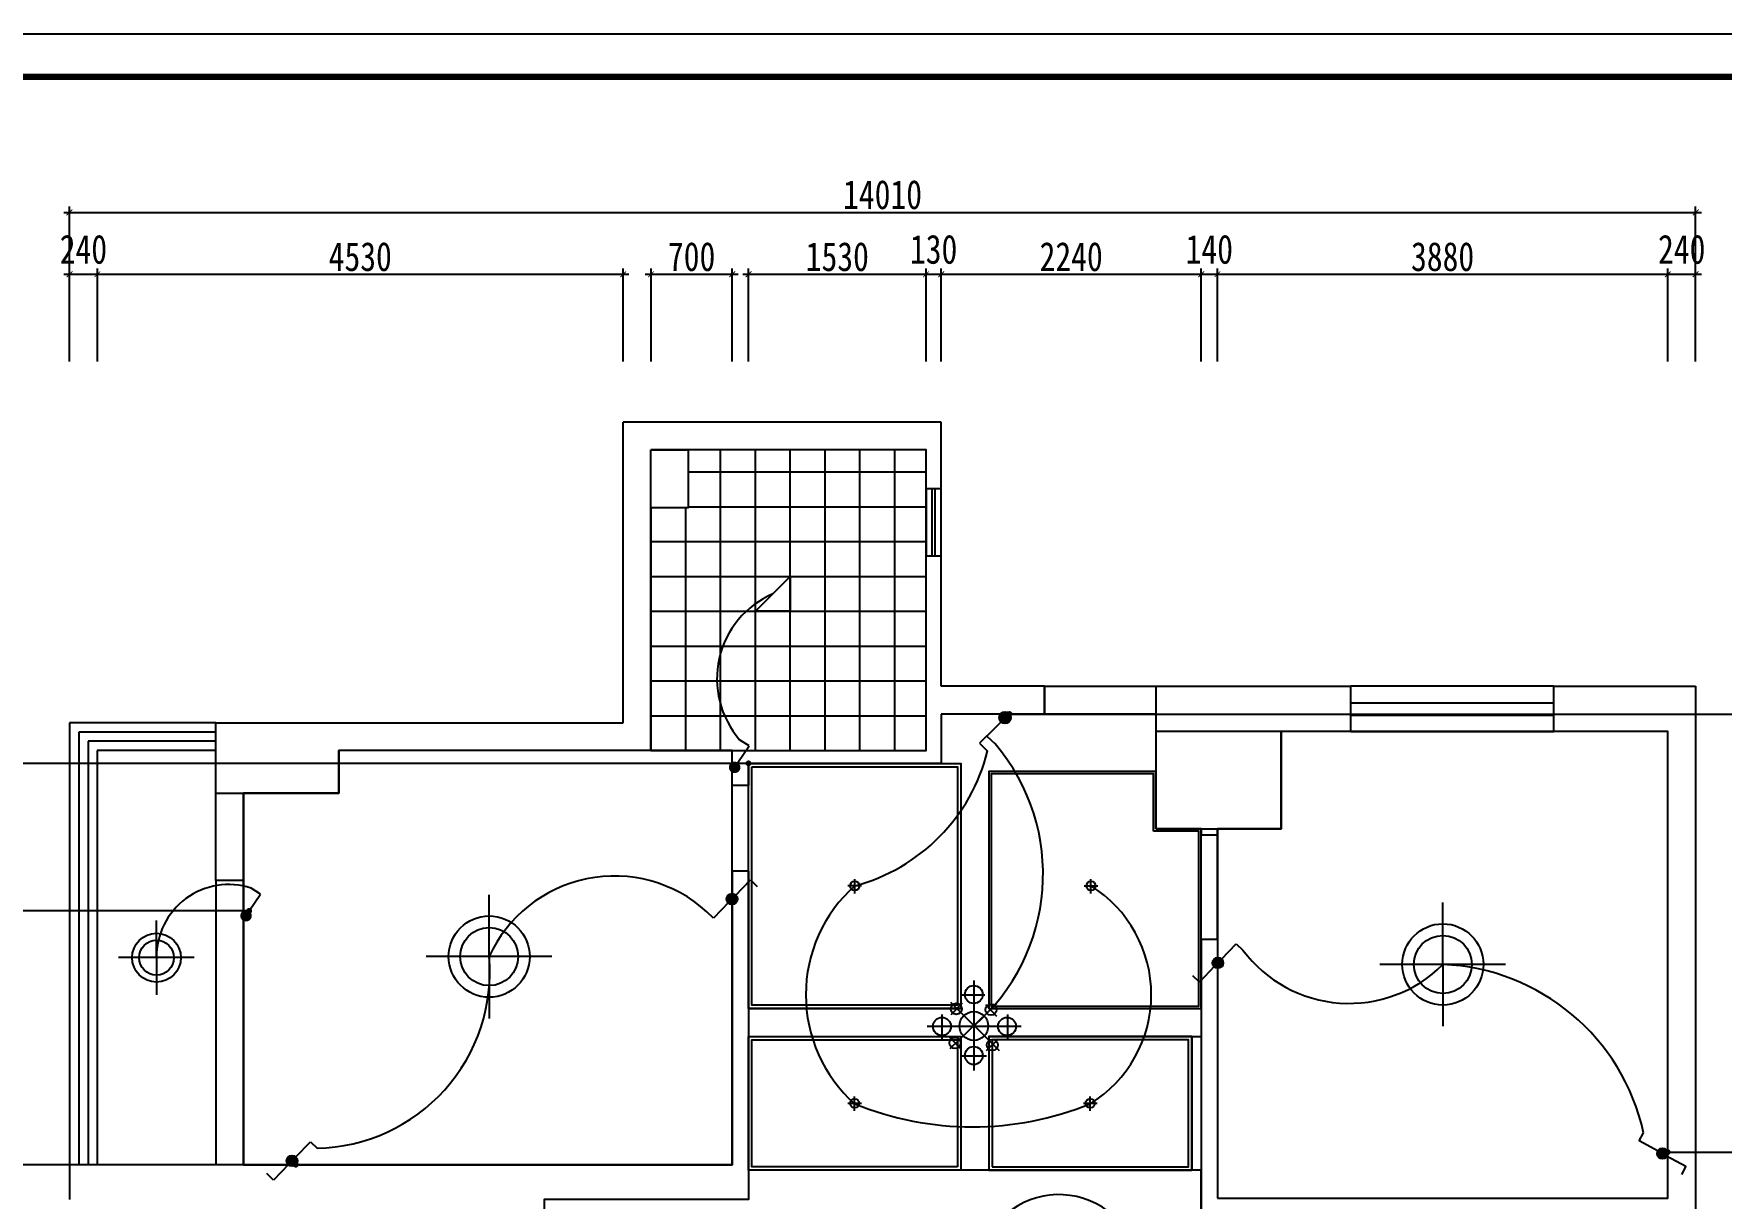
# Model space of a CAD drawing. Header units: millimetres. Extents: x 195858 to 476087, y -765534 to -702383.
# Drawn here: x 387032 to 401571, y -712415 to -702383 of the extents above; entities that cross this region are included whole.
import ezdxf

# ---------------------------------------------------------------- set-up
doc = ezdxf.new("R2010")
doc.units = ezdxf.units.MM
doc.header["$PDMODE"] = 3
for name, color, linetype in [('0-01图框模板说明', 2, 'Continuous'), ('0-02图框细线', 136, 'Continuous'), ('250', 250, 'Continuous'), ('中', 33, 'Continuous'), ('家具内线', 8, 'Continuous'), ('家具外线', 4, 'Continuous')]:
    doc.layers.add(name, color=color, linetype=linetype)
doc.styles.add('DIM', font='simhei.ttf', dxfattribs={"width": 0.8})
doc.dimstyles.new('1-50', dxfattribs={"dimscale": 50, "dimtxt": 5, "dimasz": 1, "dimexe": 1, "dimexo": 0.1, "dimgap": 0.5, "dimtad": 1, "dimdec": 0, "dimdsep": 46, "dimtxsty": 'DIM', "dimblk": 'ARCHTICK', "dimcen": 4, "dimdle": 1, "dimclrd": 3, "dimclre": 3, "dimclrt": 7, "dimadec": 0, "dimazin": 0, "dimtfac": 1, "dimtdec": 0, "dimtmove": 2, "dimatfit": 3, "dimldrblk": 'DOT', "dimfxl": 15, "dimfxlon": 1, "dimarcsym": 0})

# ---------------------------------------------------------------- blocks, each defined once
blk = doc.blocks.new('_ArchTick')
at = {"color": 0, "linetype": 'ByBlock', "const_width": 0.15}
blk.add_lwpolyline([(-0.5, -0.5), (0.5, 0.5)], dxfattribs=at)
blk = doc.blocks.new('*D350')
at = {"layer": '250', "color": 3, "lineweight": -2}
for p, q in [((387290, -704455), (387630, -704455)), ((387340, -705205), (387340, -704405)), ((387580, -705205), (387580, -704405))]:
    blk.add_line(p, q, dxfattribs=at)
at = {"layer": 'Defpoints', "color": 0}
for p in [(387580, -704455), (387340, -708715), (387580, -708955)]:
    blk.add_point(p, dxfattribs=at)
at = {"layer": '250', "color": 3, "lineweight": -2, "xscale": 50, "yscale": 50, "zscale": 50, "rotation": 180}
blk.add_blockref('_ArchTick', (387340, -704455), dxfattribs=at)
at = {"layer": '250', "color": 3, "lineweight": -2, "xscale": 50, "yscale": 50, "zscale": 50}
blk.add_blockref('_ArchTick', (387580, -704455), dxfattribs=at)
at = {"layer": '250', "color": 7, "insert": (387460, -704241), "char_height": 250, "attachment_point": 5, "style": 'DIM'}
blk.add_mtext('240', dxfattribs=at)
blk = doc.blocks.new('_Dot')
at = {"color": 0, "linetype": 'ByBlock', "lineweight": -2}
blk.add_line((-0.5, 0), (-1, 0), dxfattribs=at)
at = {"color": 0, "linetype": 'ByBlock', "const_width": 0.5}
blk.add_lwpolyline([(-0.25, 0, 1), (0.25, 0, 1)], format="xyb", close=True, dxfattribs=at)
blk = doc.blocks.new('*D351')
at = {"layer": '250', "color": 3, "lineweight": -2}
for p, q in [((387530, -704455), (392160, -704455)), ((387580, -705205), (387580, -704405)), ((392110, -705205), (392110, -704405))]:
    blk.add_line(p, q, dxfattribs=at)
at = {"layer": 'Defpoints', "color": 0}
for p in [(392110, -704455), (392110, -706125), (387580, -708955)]:
    blk.add_point(p, dxfattribs=at)
at = {"layer": '250', "color": 3, "lineweight": -2, "xscale": 50, "yscale": 50, "zscale": 50, "rotation": 180}
blk.add_blockref('_ArchTick', (387580, -704455), dxfattribs=at)
at = {"layer": '250', "color": 3, "lineweight": -2, "xscale": 50, "yscale": 50, "zscale": 50}
blk.add_blockref('_ArchTick', (392110, -704455), dxfattribs=at)
at = {"layer": '250', "color": 7, "insert": (389845, -704304), "char_height": 250, "attachment_point": 5, "style": 'DIM'}
blk.add_mtext('4530', dxfattribs=at)
blk = doc.blocks.new('*D352')
at = {"layer": '250', "color": 3, "lineweight": -2}
for p, q in [((392300, -704455), (393100, -704455)), ((392350, -705205), (392350, -704405)), ((393050, -705205), (393050, -704405))]:
    blk.add_line(p, q, dxfattribs=at)
at = {"layer": 'Defpoints', "color": 0}
for p in [(393050, -704455), (392350, -706365), (393050, -709993)]:
    blk.add_point(p, dxfattribs=at)
at = {"layer": '250', "color": 3, "lineweight": -2, "xscale": 50, "yscale": 50, "zscale": 50, "rotation": 180}
blk.add_blockref('_ArchTick', (392350, -704455), dxfattribs=at)
at = {"layer": '250', "color": 3, "lineweight": -2, "xscale": 50, "yscale": 50, "zscale": 50}
blk.add_blockref('_ArchTick', (393050, -704455), dxfattribs=at)
at = {"layer": '250', "color": 7, "insert": (392700, -704304), "char_height": 250, "attachment_point": 5, "style": 'DIM'}
blk.add_mtext('700', dxfattribs=at)
blk = doc.blocks.new('*D353')
at = {"layer": '250', "color": 3, "lineweight": -2}
for p, q in [((393140, -704455), (394770, -704455)), ((393190, -705205), (393190, -704405)), ((394720, -705205), (394720, -704405))]:
    blk.add_line(p, q, dxfattribs=at)
at = {"layer": 'Defpoints', "color": 0}
for p in [(394720, -704455), (394720, -707278), (393190, -709993)]:
    blk.add_point(p, dxfattribs=at)
at = {"layer": '250', "color": 3, "lineweight": -2, "xscale": 50, "yscale": 50, "zscale": 50, "rotation": 180}
blk.add_blockref('_ArchTick', (393190, -704455), dxfattribs=at)
at = {"layer": '250', "color": 3, "lineweight": -2, "xscale": 50, "yscale": 50, "zscale": 50}
blk.add_blockref('_ArchTick', (394720, -704455), dxfattribs=at)
at = {"layer": '250', "color": 7, "insert": (393955, -704304), "char_height": 250, "attachment_point": 5, "style": 'DIM'}
blk.add_mtext('1530', dxfattribs=at)
blk = doc.blocks.new('*D354')
at = {"layer": '250', "color": 3, "lineweight": -2}
for p, q in [((394670, -704455), (394900, -704455)), ((394720, -705205), (394720, -704405)), ((394850, -705205), (394850, -704405))]:
    blk.add_line(p, q, dxfattribs=at)
at = {"layer": 'Defpoints', "color": 0}
for p in [(394850, -704455), (394720, -707278), (394850, -707278)]:
    blk.add_point(p, dxfattribs=at)
at = {"layer": '250', "color": 3, "lineweight": -2, "xscale": 50, "yscale": 50, "zscale": 50, "rotation": 180}
blk.add_blockref('_ArchTick', (394720, -704455), dxfattribs=at)
at = {"layer": '250', "color": 3, "lineweight": -2, "xscale": 50, "yscale": 50, "zscale": 50}
blk.add_blockref('_ArchTick', (394850, -704455), dxfattribs=at)
at = {"layer": '250', "color": 7, "insert": (394785, -704241), "char_height": 250, "attachment_point": 5, "style": 'DIM'}
blk.add_mtext('130', dxfattribs=at)
blk = doc.blocks.new('*D355')
at = {"layer": '250', "color": 3, "lineweight": -2}
for p, q in [((394800, -704455), (397140, -704455)), ((394850, -705205), (394850, -704405)), ((397090, -705205), (397090, -704405))]:
    blk.add_line(p, q, dxfattribs=at)
at = {"layer": 'Defpoints', "color": 0}
for p in [(397090, -704455), (394850, -707278), (397090, -710580)]:
    blk.add_point(p, dxfattribs=at)
at = {"layer": '250', "color": 3, "lineweight": -2, "xscale": 50, "yscale": 50, "zscale": 50, "rotation": 180}
blk.add_blockref('_ArchTick', (394850, -704455), dxfattribs=at)
at = {"layer": '250', "color": 3, "lineweight": -2, "xscale": 50, "yscale": 50, "zscale": 50}
blk.add_blockref('_ArchTick', (397090, -704455), dxfattribs=at)
at = {"layer": '250', "color": 7, "insert": (395970, -704304), "char_height": 250, "attachment_point": 5, "style": 'DIM'}
blk.add_mtext('2240', dxfattribs=at)
blk = doc.blocks.new('*D356')
at = {"layer": '250', "color": 3, "lineweight": -2}
for p, q in [((397040, -704455), (397280, -704455)), ((397090, -705205), (397090, -704405)), ((397230, -705205), (397230, -704405))]:
    blk.add_line(p, q, dxfattribs=at)
at = {"layer": 'Defpoints', "color": 0}
for p in [(397230, -704455), (397090, -710580), (397230, -710580)]:
    blk.add_point(p, dxfattribs=at)
at = {"layer": '250', "color": 3, "lineweight": -2, "xscale": 50, "yscale": 50, "zscale": 50, "rotation": 180}
blk.add_blockref('_ArchTick', (397090, -704455), dxfattribs=at)
at = {"layer": '250', "color": 3, "lineweight": -2, "xscale": 50, "yscale": 50, "zscale": 50}
blk.add_blockref('_ArchTick', (397230, -704455), dxfattribs=at)
at = {"layer": '250', "color": 7, "insert": (397160, -704241), "char_height": 250, "attachment_point": 5, "style": 'DIM'}
blk.add_mtext('140', dxfattribs=at)
blk = doc.blocks.new('*D357')
at = {"layer": '250', "color": 3, "lineweight": -2}
for p, q in [((397180, -704455), (401160, -704455)), ((397230, -705205), (397230, -704405)), ((401110, -705205), (401110, -704405))]:
    blk.add_line(p, q, dxfattribs=at)
at = {"layer": 'Defpoints', "color": 0}
for p in [(401110, -704455), (401110, -708790), (397230, -710580)]:
    blk.add_point(p, dxfattribs=at)
at = {"layer": '250', "color": 3, "lineweight": -2, "xscale": 50, "yscale": 50, "zscale": 50, "rotation": 180}
blk.add_blockref('_ArchTick', (397230, -704455), dxfattribs=at)
at = {"layer": '250', "color": 3, "lineweight": -2, "xscale": 50, "yscale": 50, "zscale": 50}
blk.add_blockref('_ArchTick', (401110, -704455), dxfattribs=at)
at = {"layer": '250', "color": 7, "insert": (399170, -704304), "char_height": 250, "attachment_point": 5, "style": 'DIM'}
blk.add_mtext('3880', dxfattribs=at)
blk = doc.blocks.new('*D358')
at = {"layer": '250', "color": 3, "lineweight": -2}
for p, q in [((401060, -704455), (401400, -704455)), ((401110, -705205), (401110, -704405)), ((401350, -705205), (401350, -704405))]:
    blk.add_line(p, q, dxfattribs=at)
at = {"layer": 'Defpoints', "color": 0}
for p in [(401350, -704455), (401350, -708400), (401110, -708790)]:
    blk.add_point(p, dxfattribs=at)
at = {"layer": '250', "color": 3, "lineweight": -2, "xscale": 50, "yscale": 50, "zscale": 50, "rotation": 180}
blk.add_blockref('_ArchTick', (401110, -704455), dxfattribs=at)
at = {"layer": '250', "color": 3, "lineweight": -2, "xscale": 50, "yscale": 50, "zscale": 50}
blk.add_blockref('_ArchTick', (401350, -704455), dxfattribs=at)
at = {"layer": '250', "color": 7, "insert": (401230, -704241), "char_height": 250, "attachment_point": 5, "style": 'DIM'}
blk.add_mtext('240', dxfattribs=at)
blk = doc.blocks.new('*D359')
at = {"layer": '250', "color": 3, "lineweight": -2}
for p, q in [((387290, -703922), (401400, -703922)), ((387340, -704672), (387340, -703872)), ((401350, -704672), (401350, -703872))]:
    blk.add_line(p, q, dxfattribs=at)
at = {"layer": 'Defpoints', "color": 0}
for p in [(401350, -703922), (387340, -705205), (401350, -705205)]:
    blk.add_point(p, dxfattribs=at)
at = {"layer": '250', "color": 3, "lineweight": -2, "xscale": 50, "yscale": 50, "zscale": 50, "rotation": 180}
blk.add_blockref('_ArchTick', (387340, -703922), dxfattribs=at)
at = {"layer": '250', "color": 3, "lineweight": -2, "xscale": 50, "yscale": 50, "zscale": 50}
blk.add_blockref('_ArchTick', (401350, -703922), dxfattribs=at)
at = {"layer": '250', "color": 7, "insert": (394345, -703770), "char_height": 250, "attachment_point": 5, "style": 'DIM'}
blk.add_mtext('14010', dxfattribs=at)
blk = doc.blocks.new('*D364')
at = {"layer": '250', "color": 3, "lineweight": -2}
for p, q in [((402531, -712382), (403331, -712382)), ((403281, -712572), (403281, -712332)), ((402531, -712522), (403331, -712522))]:
    blk.add_line(p, q, dxfattribs=at)
at = {"layer": 'Defpoints', "color": 0}
for p in [(400842, -712382), (403281, -712382), (400842, -712522)]:
    blk.add_point(p, dxfattribs=at)
at = {"layer": '250', "color": 3, "lineweight": -2, "xscale": 50, "yscale": 50, "zscale": 50}
for p, rotation in [((403281, -712382), 90), ((403281, -712522), 270)]:
    blk.add_blockref('_ArchTick', p, dxfattribs=dict(at, rotation=rotation))
at = {"layer": '250', "color": 7, "insert": (403133, -712452), "char_height": 250, "attachment_point": 5, "rotation": 90, "style": 'DIM'}
blk.add_mtext('140', dxfattribs=at)
blk = doc.blocks.new('*D365')
at = {"layer": '250', "color": 3, "lineweight": -2}
for p, q in [((403281, -712432), (403281, -708312)), ((402531, -708362), (403331, -708362)), ((402531, -712382), (403331, -712382))]:
    blk.add_line(p, q, dxfattribs=at)
at = {"layer": 'Defpoints', "color": 0}
for p in [(400842, -708362), (403281, -708362), (400842, -712382)]:
    blk.add_point(p, dxfattribs=at)
at = {"layer": '250', "color": 3, "lineweight": -2, "xscale": 50, "yscale": 50, "zscale": 50}
for p, rotation in [((403281, -708362), 90), ((403281, -712382), 270)]:
    blk.add_blockref('_ArchTick', p, dxfattribs=dict(at, rotation=rotation))
at = {"layer": '250', "color": 7, "insert": (403129, -710372), "char_height": 250, "attachment_point": 5, "rotation": 90, "style": 'DIM'}
blk.add_mtext('4020', dxfattribs=at)
blk = doc.blocks.new('*D366')
at = {"layer": '250', "color": 3, "lineweight": -2}
for p, q in [((402531, -707972), (403331, -707972)), ((403281, -708412), (403281, -707922)), ((402531, -708362), (403331, -708362))]:
    blk.add_line(p, q, dxfattribs=at)
at = {"layer": 'Defpoints', "color": 0}
for p in [(401082, -707972), (403281, -707972), (400842, -708362)]:
    blk.add_point(p, dxfattribs=at)
at = {"layer": '250', "color": 3, "lineweight": -2, "xscale": 50, "yscale": 50, "zscale": 50}
for p, rotation in [((403281, -707972), 90), ((403281, -708362), 270)]:
    blk.add_blockref('_ArchTick', p, dxfattribs=dict(at, rotation=rotation))
at = {"layer": '250', "color": 7, "insert": (403133, -708167), "char_height": 250, "attachment_point": 5, "rotation": 90, "style": 'DIM'}
blk.add_mtext('390', dxfattribs=at)
blk = doc.blocks.new('*D367')
at = {"layer": '250', "color": 3, "lineweight": -2}
for p, q in [((402531, -705937), (403331, -705937)), ((403281, -708022), (403281, -705887)), ((402531, -707972), (403331, -707972))]:
    blk.add_line(p, q, dxfattribs=at)
at = {"layer": 'Defpoints', "color": 0}
for p in [(392082, -705937), (403281, -705937), (401082, -707972)]:
    blk.add_point(p, dxfattribs=at)
at = {"layer": '250', "color": 3, "lineweight": -2, "xscale": 50, "yscale": 50, "zscale": 50}
for p, rotation in [((403281, -705937), 90), ((403281, -707972), 270)]:
    blk.add_blockref('_ArchTick', p, dxfattribs=dict(at, rotation=rotation))
at = {"layer": '250', "color": 7, "insert": (403129, -706955), "char_height": 250, "attachment_point": 5, "rotation": 90, "style": 'DIM'}
blk.add_mtext('2035', dxfattribs=at)
blk = doc.blocks.new('*D368')
at = {"layer": '250', "color": 3, "lineweight": -2}
for p, q in [((402531, -705697), (403331, -705697)), ((403281, -705987), (403281, -705647)), ((402531, -705937), (403331, -705937))]:
    blk.add_line(p, q, dxfattribs=at)
at = {"layer": 'Defpoints', "color": 0}
for p in [(391842, -705697), (403281, -705697), (394452, -705937)]:
    blk.add_point(p, dxfattribs=at)
at = {"layer": '250', "color": 3, "lineweight": -2, "xscale": 50, "yscale": 50, "zscale": 50}
for p, rotation in [((403281, -705697), 90), ((403281, -705937), 270)]:
    blk.add_blockref('_ArchTick', p, dxfattribs=dict(at, rotation=rotation))
at = {"layer": '250', "color": 7, "insert": (403133, -705817), "char_height": 250, "attachment_point": 5, "rotation": 90, "style": 'DIM'}
blk.add_mtext('240', dxfattribs=at)
blk = doc.blocks.new('*D370')
at = {"layer": '250', "color": 3, "lineweight": -2}
for p, q in [((387340, -718307), (387340, -719107)), ((387580, -718307), (387580, -719107)), ((387290, -719057), (387630, -719057))]:
    blk.add_line(p, q, dxfattribs=at)
at = {"layer": 'Defpoints', "color": 0}
for p in [(387580, -711409), (387340, -711709), (387580, -719057)]:
    blk.add_point(p, dxfattribs=at)
at = {"layer": '250', "color": 3, "lineweight": -2, "xscale": 50, "yscale": 50, "zscale": 50, "rotation": 180}
blk.add_blockref('_ArchTick', (387340, -719057), dxfattribs=at)
at = {"layer": '250', "color": 3, "lineweight": -2, "xscale": 50, "yscale": 50, "zscale": 50}
blk.add_blockref('_ArchTick', (387580, -719057), dxfattribs=at)
at = {"layer": '250', "color": 7, "insert": (387460, -718863), "char_height": 250, "attachment_point": 5, "style": 'DIM'}
blk.add_mtext('240', dxfattribs=at)
blk = doc.blocks.new('*D371')
at = {"layer": '250', "color": 3, "lineweight": -2}
for p, q in [((387580, -718307), (387580, -719107)), ((388630, -718307), (388630, -719107)), ((387530, -719057), (388680, -719057))]:
    blk.add_line(p, q, dxfattribs=at)
at = {"layer": 'Defpoints', "color": 0}
for p in [(387580, -711409), (388630, -715869), (388630, -719057)]:
    blk.add_point(p, dxfattribs=at)
at = {"layer": '250', "color": 3, "lineweight": -2, "xscale": 50, "yscale": 50, "zscale": 50, "rotation": 180}
blk.add_blockref('_ArchTick', (387580, -719057), dxfattribs=at)
at = {"layer": '250', "color": 3, "lineweight": -2, "xscale": 50, "yscale": 50, "zscale": 50}
blk.add_blockref('_ArchTick', (388630, -719057), dxfattribs=at)
at = {"layer": '250', "color": 7, "insert": (388105, -718906), "char_height": 250, "attachment_point": 5, "style": 'DIM'}
blk.add_mtext('1050', dxfattribs=at)
blk = doc.blocks.new('*D385')
at = {"layer": '250', "color": 3, "lineweight": -2}
for p, q in [((386096, -714191), (386096, -712376)), ((386846, -712426), (386046, -712426)), ((386846, -714141), (386046, -714141))]:
    blk.add_line(p, q, dxfattribs=at)
at = {"layer": 'Defpoints', "color": 0}
for p in [(386096, -712426), (390277, -712426), (390277, -714141)]:
    blk.add_point(p, dxfattribs=at)
at = {"layer": '250', "color": 3, "lineweight": -2, "xscale": 50, "yscale": 50, "zscale": 50}
for p, rotation in [((386096, -712426), 90), ((386096, -714141), 270)]:
    blk.add_blockref('_ArchTick', p, dxfattribs=dict(at, rotation=rotation))
at = {"layer": '250', "color": 7, "insert": (385946, -713284), "char_height": 250, "attachment_point": 5, "rotation": 90, "style": 'DIM'}
blk.add_mtext('1715', dxfattribs=at)
blk = doc.blocks.new('*D386')
at = {"layer": '250', "color": 3, "lineweight": -2}
for p, q in [((386096, -712476), (386096, -712076)), ((386846, -712126), (386046, -712126)), ((386846, -712426), (386046, -712426))]:
    blk.add_line(p, q, dxfattribs=at)
at = {"layer": 'Defpoints', "color": 0}
for p in [(386096, -712126), (394457, -712126), (390277, -712426)]:
    blk.add_point(p, dxfattribs=at)
at = {"layer": '250', "color": 3, "lineweight": -2, "xscale": 50, "yscale": 50, "zscale": 50}
for p, rotation in [((386096, -712126), 90), ((386096, -712426), 270)]:
    blk.add_blockref('_ArchTick', p, dxfattribs=dict(at, rotation=rotation))
at = {"layer": '250', "color": 7, "insert": (385882, -712276), "char_height": 250, "attachment_point": 5, "rotation": 90, "style": 'DIM'}
blk.add_mtext('300', dxfattribs=at)
blk = doc.blocks.new('*D387')
at = {"layer": '250', "color": 3, "lineweight": -2}
for p, q in [((386846, -712126), (386046, -712126)), ((386846, -712126), (386046, -712126)), ((386096, -712126), (386096, -712126))]:
    blk.add_line(p, q, dxfattribs=at)
at = {"layer": 'Defpoints', "color": 0}
for p in [(386096, -712126), (390247, -712126), (394457, -712126)]:
    blk.add_point(p, dxfattribs=at)
at = {"layer": '250', "color": 7, "insert": (385882, -712126), "char_height": 250, "attachment_point": 5, "rotation": 90, "style": 'DIM'}
blk.add_mtext('0', dxfattribs=at)
blk = doc.blocks.new('*D388')
at = {"layer": '250', "color": 3, "lineweight": -2}
for p, q in [((386846, -708558), (386046, -708558)), ((386096, -712176), (386096, -708508)), ((386846, -712126), (386046, -712126))]:
    blk.add_line(p, q, dxfattribs=at)
at = {"layer": 'Defpoints', "color": 0}
for p in [(386096, -708558), (391067, -708558), (390247, -712126)]:
    blk.add_point(p, dxfattribs=at)
at = {"layer": '250', "color": 3, "lineweight": -2, "xscale": 50, "yscale": 50, "zscale": 50}
for p, rotation in [((386096, -708558), 90), ((386096, -712126), 270)]:
    blk.add_blockref('_ArchTick', p, dxfattribs=dict(at, rotation=rotation))
at = {"layer": '250', "color": 7, "insert": (385946, -710342), "char_height": 250, "attachment_point": 5, "rotation": 90, "style": 'DIM'}
blk.add_mtext('3568', dxfattribs=at)
blk = doc.blocks.new('*D389')
at = {"layer": '250', "color": 3, "lineweight": -2}
for p, q in [((386846, -708318), (386046, -708318)), ((386096, -708608), (386096, -708268)), ((386846, -708558), (386046, -708558))]:
    blk.add_line(p, q, dxfattribs=at)
at = {"layer": 'Defpoints', "color": 0}
for p in [(386096, -708318), (390007, -708318), (391067, -708558)]:
    blk.add_point(p, dxfattribs=at)
at = {"layer": '250', "color": 3, "lineweight": -2, "xscale": 50, "yscale": 50, "zscale": 50}
for p, rotation in [((386096, -708318), 90), ((386096, -708558), 270)]:
    blk.add_blockref('_ArchTick', p, dxfattribs=dict(at, rotation=rotation))
at = {"layer": '250', "color": 7, "insert": (385882, -708438), "char_height": 250, "attachment_point": 5, "rotation": 90, "style": 'DIM'}
blk.add_mtext('240', dxfattribs=at)
blk = doc.blocks.new('*D390')
at = {"layer": '250', "color": 3, "lineweight": -2}
for p, q in [((386846, -705968), (386046, -705968)), ((386096, -708368), (386096, -705918)), ((386846, -708318), (386046, -708318))]:
    blk.add_line(p, q, dxfattribs=at)
at = {"layer": 'Defpoints', "color": 0}
for p in [(386096, -705968), (393757, -705968), (390007, -708318)]:
    blk.add_point(p, dxfattribs=at)
at = {"layer": '250', "color": 3, "lineweight": -2, "xscale": 50, "yscale": 50, "zscale": 50}
for p, rotation in [((386096, -705968), 90), ((386096, -708318), 270)]:
    blk.add_blockref('_ArchTick', p, dxfattribs=dict(at, rotation=rotation))
at = {"layer": '250', "color": 7, "insert": (385944, -707143), "char_height": 250, "attachment_point": 5, "rotation": 90, "style": 'DIM'}
blk.add_mtext('2350', dxfattribs=at)
blk = doc.blocks.new('*D391')
at = {"layer": '250', "color": 3, "lineweight": -2}
for p, q in [((386096, -706018), (386096, -705678)), ((386846, -705728), (386046, -705728)), ((386846, -705968), (386046, -705968))]:
    blk.add_line(p, q, dxfattribs=at)
at = {"layer": 'Defpoints', "color": 0}
for p in [(386096, -705728), (393517, -705728), (396127, -705968)]:
    blk.add_point(p, dxfattribs=at)
at = {"layer": '250', "color": 3, "lineweight": -2, "xscale": 50, "yscale": 50, "zscale": 50}
for p, rotation in [((386096, -705728), 90), ((386096, -705968), 270)]:
    blk.add_blockref('_ArchTick', p, dxfattribs=dict(at, rotation=rotation))
at = {"layer": '250', "color": 7, "insert": (385882, -705848), "char_height": 250, "attachment_point": 5, "rotation": 90, "style": 'DIM'}
blk.add_mtext('240', dxfattribs=at)
blk = doc.blocks.new('A$C277C16EF')
at = {"layer": '0-01图框模板说明', "color": 2, "const_width": 49}
blk.add_lwpolyline([(-338, 19745), (-338, 338), (-28062, 338), (-28062, 19745)], close=True, dxfattribs=at)
at = {"layer": '0-02图框细线'}
blk.add_lwpolyline([(0, 20083), (0, 0), (-28400, 0), (-28400, 20083)], close=True, dxfattribs=at)
blk = doc.blocks.new('efd')
at = {"layer": '家具内线'}
for p, q in [((-22696, -712304), (-22696, -712950)), ((-22534, -712472), (-22868, -712796)), ((-22864, -712460), (-22515, -712806)), ((-22780, -712468), (-22862, -712551)), ((-22779, -712408), (-22616, -712408)), ((-22613, -712477), (-22533, -712560)), ((-23030, -712631), (-22357, -712631)), ((-22926, -712548), (-22926, -712730)), ((-22455, -712548), (-22455, -712728)), ((-22871, -712711), (-22788, -712796)), ((-22604, -712807), (-22519, -712724)), ((-22781, -712846), (-22606, -712846))]:
    blk.add_line(p, q, dxfattribs=at)
at = {"layer": '家具外线'}
for centre, radius in [((-22696, -712405), 64.5), ((-22822, -712508), 39.8), ((-22572, -712514), 39.8), ((-22925, -712634), 64.5), ((-22696, -712631), 103), ((-22457, -712634), 64.5), ((-22831, -712753), 39.8), ((-22563, -712767), 39.8), ((-22696, -712843), 64.5)]:
    blk.add_circle(centre, radius, dxfattribs=at)
blk = doc.blocks.new('A$C6AFD6C38')
at = {"layer": '中'}
blk.add_hatch(color=256, dxfattribs=at).paths.add_polyline_path([(170, 165, 1), (263, 165, 1)])
at = {"layer": '中', "linetype": 'Continuous'}
for p, q in [((247, 196), (376, 330)), ((376, 330), (433, 274)), ((58, 0), (0, 55)), ((189, 137), (58, 0))]:
    blk.add_line(p, q, dxfattribs=at)
at = {"layer": '中'}
blk.add_circle((217, 165), 46.6, dxfattribs=at)

msp = doc.modelspace()

# ---------------------------------------------------------------- hatches: boundary and pattern name
at = {"layer": '250'}
h = msp.add_hatch(dxfattribs=at)
h.set_pattern_fill('_USER', color=256, scale=300, style=0, double=1, pattern_type=0)
h.set_pattern_definition([(0, (392349.6, -708558.02), (0, 300), []), (90, (392349.6, -708558.02), (-300, 2e-14), [])])
h.paths.add_polyline_path([(394719.6, -706880.9), (394719.6, -706300.9), (394719.6, -705968), (392669.6, -705968), (392669.6, -706468), (392349.6, -706468), (392349.6, -708558), (393049.6, -708558), (394719.6, -708558)])
at = {"layer": '中', "linetype": 'Continuous'}
for points in [[(395350.4, -708274.5, 1), (395450.4, -708274.5, 1)], [(393069.5, -708752.6, 1), (393072.2, -708652.6, 1)], [(393069.5, -708752.6, 1), (393072.2, -708652.6, 1)], [(388859.5, -710030.6, 1), (388862.2, -709930.7, 1)]]:
    msp.add_hatch(color=256, dxfattribs=at).paths.add_polyline_path(points)

# ---------------------------------------------------------------- linework, layer by layer
at = {"layer": '250', "color": 0}
for p, q in [((392109.6, -708318), (392109.6, -705728)), ((394849.6, -705728), (392109.6, -705728)), ((394849.6, -706300.9), (394849.6, -705728)), ((392349.6, -708558), (392349.6, -705968)), ((394719.6, -705968), (392349.6, -705968)), ((394719.6, -706300.9), (394719.6, -705968)), ((394719.6, -706300.9), (394849.6, -706300.9)), ((394719.6, -708558), (394719.6, -706880.9)), ((394719.6, -706880.9), (394849.6, -706880.9)), ((394849.6, -708003), (394849.6, -706880.9)), ((395739.6, -708003), (394849.6, -708003)), ((395739.6, -708003), (395739.6, -708243)), ((396699.6, -708003), (396699.6, -708243)), ((396699.6, -708003), (398379.6, -708003)), ((398379.6, -708393), (398379.6, -708003)), ((400129.6, -708393), (400129.6, -708003)), ((400129.6, -708003), (401349.6, -708003)), ((401349.6, -708003), (401349.6, -716753)), ((388599.6, -708558), (388599.6, -708318)), ((388599.6, -708318), (392109.6, -708318)), ((395739.6, -708243), (394849.6, -708243)), ((394849.6, -708243), (394849.6, -708668)), ((396699.6, -708243), (396699.6, -709233)), ((397779.6, -708393), (396699.6, -708393)), ((397779.6, -709233), (397779.6, -708393)), ((398379.6, -708393), (397779.6, -708393)), ((401109.6, -708393), (400129.6, -708393)), ((401109.6, -712413), (401109.6, -708393)), ((388599.6, -708926), (388599.6, -708558)), ((392349.6, -708558), (389659.6, -708558)), ((389659.6, -708926), (389659.6, -708558)), ((393049.6, -708858), (393049.6, -708558)), ((393049.6, -708558), (394719.6, -708558)), ((394849.6, -708668), (393189.6, -708668)), ((393189.6, -708668), (393189.6, -708858)), ((393189.6, -708858), (393049.6, -708858)), ((388599.6, -708926), (389659.6, -708926)), ((396699.6, -709233), (397089.6, -709233)), ((397089.6, -709233), (397089.6, -709283)), ((397089.6, -709283), (397229.6, -709283)), ((397229.6, -709283), (397229.6, -709233)), ((397229.6, -709233), (397779.6, -709233)), ((393189.6, -709596), (393049.6, -709596)), ((388839.6, -709676), (388599.6, -709676)), ((388599.6, -709676), (388599.6, -712126)), ((388839.6, -712126), (388839.6, -709676)), ((387579.6, -712126), (387339.6, -712126)), ((388599.6, -712126), (387579.6, -712126))]:
    msp.add_line(p, q, dxfattribs=at)
at = {"layer": '250', "color": 3}
for p, q in [((394719.6, -706300.9), (394719.6, -706880.9)), ((394769.6, -706300.9), (394769.6, -706880.9)), ((394799.6, -706880.9), (394799.6, -706300.9)), ((394849.6, -706880.9), (394849.6, -706300.9)), ((400129.6, -708003), (398379.6, -708003)), ((400129.6, -708149.1), (398379.6, -708149.1)), ((388599.6, -708318), (387339.6, -708318)), ((387339.6, -708318), (387339.6, -712426)), ((398379.6, -708253.7), (400129.6, -708253.7)), ((388599.6, -708398), (387419.6, -708398)), ((387419.6, -708398), (387419.6, -712126)), ((398379.6, -708393), (400129.6, -708393)), ((388599.6, -708478), (387499.6, -708478)), ((387499.6, -708478), (387499.6, -712126)), ((388599.6, -708558), (387579.6, -708558)), ((387579.6, -708558), (387579.6, -712126))]:
    msp.add_line(p, q, dxfattribs=at)
at = {"layer": '250', "color": 6}
for p, q in [((397779.6, -708393), (397779.6, -708393)), ((392349.6, -708558), (393049.6, -708558)), ((393049.6, -709596), (393049.6, -708858)), ((388599.6, -709676), (388599.6, -708926)), ((388839.6, -709676), (388839.6, -708926))]:
    msp.add_line(p, q, dxfattribs=at)
at = {"layer": '250', "color": 251}
for p, q in [((395019.6, -708742), (395019.6, -710781)), ((395259.6, -708742), (395259.6, -710781)), ((397229.6, -710183), (397229.6, -709283)), ((393049.6, -709596), (393049.6, -712126)), ((393189.6, -709596), (393189.6, -712426)), ((397089.6, -710183), (397229.6, -710183)), ((397089.6, -710183), (397089.6, -712633)), ((397229.6, -710183), (397229.6, -712413)), ((393189.6, -710781), (395019.6, -710781)), ((395259.6, -710781), (397089.6, -710781)), ((393189.6, -711021), (395019.6, -711021)), ((395019.6, -711021), (395019.6, -712173)), ((395259.6, -711021), (395259.6, -712173)), ((395259.6, -711021), (397089.6, -711021)), ((397009.6, -711021), (397009.6, -712173)), ((393049.6, -712126), (388839.6, -712126)), ((395019.6, -712173), (393189.6, -712173)), ((397089.6, -712173), (395259.6, -712173)), ((397229.6, -712413), (401109.6, -712413))]:
    msp.add_line(p, q, dxfattribs=at)
at = {"layer": '250', "color": 0}
for points in [[(392349.6, -705968), (392669.6, -705968), (392669.6, -706468), (392349.6, -706468)], [(396699.6, -709233), (397779.6, -709233), (397779.6, -708393), (396699.6, -708393)]]:
    msp.add_lwpolyline(points, close=True, dxfattribs=at)
at = {"layer": '250', "color": 2}
for points in [[(394719.6, -706880.9), (394719.6, -706300.9), (394719.6, -705968), (392669.6, -705968), (392669.6, -706468), (392349.6, -706468), (392349.6, -708558), (393049.6, -708558), (394719.6, -708558)], [(393549.6, -707358), (393249.6, -707358), (393249.6, -707058), (393549.6, -707058)]]:
    msp.add_lwpolyline(points, close=True, dxfattribs=at)
msp.add_lwpolyline([(393549.6, -707058), (393249.6, -707358)], dxfattribs=at)
at = {"layer": '250', "color": 1}
msp.add_lwpolyline([(395739.6, -708003), (396699.6, -708003), (396699.6, -708243), (395739.6, -708243)], close=True, dxfattribs=at)
at = {"layer": '250', "color": 251}
for points in [[(397229.6, -712413), (401109.6, -712413), (401109.6, -708393), (397779.6, -708393), (397779.6, -709233), (397229.6, -709233), (397229.6, -712413)], [(393189.6, -708668), (395019.6, -708668), (395019.6, -710781), (393189.6, -710781), (393189.6, -708668)], [(396699.6, -709233), (396699.6, -708738), (395259.6, -708738), (395259.6, -710781), (397089.6, -710781), (397089.6, -709233), (396699.6, -709233)], [(396719.6, -716523), (396719.6, -715593), (397089.6, -715593), (397089.6, -712173), (393189.6, -712173), (393189.6, -712426), (391429.6, -712426), (391429.6, -716753), (390979.6, -716753), (390979.6, -717763), (391839.6, -717763), (391985, -717821.9), (392355.4, -717921.7), (392744.6, -717956.1), (393452.3, -717840.2), (393649.6, -717763), (394509.6, -717763), (394509.6, -716753), (394509.6, -716523), (396719.6, -716523)]]:
    msp.add_lwpolyline(points, dxfattribs=at)
for points in [[(393049.6, -709596), (393049.6, -708858), (393049.6, -708558), (392349.6, -708558), (389659.6, -708558), (389659.6, -708926), (388839.6, -708926), (388839.6, -709676), (388839.6, -712126), (393049.6, -712126)], [(393219.6, -708698), (394989.6, -708698), (394989.6, -710751), (393219.6, -710751)], [(396679.6, -709253), (396679.6, -708758), (395279.6, -708758), (395279.6, -710761), (397069.6, -710761), (397069.6, -709253)], [(395019.6, -712173), (393189.6, -712173), (393189.6, -711021), (395019.6, -711021)], [(394989.6, -712143), (393219.6, -712143), (393219.6, -711051), (394989.6, -711051)], [(395259.6, -712173), (397009.6, -712173), (397009.6, -711021), (395259.6, -711021)], [(395289.6, -712143), (396979.6, -712143), (396979.6, -711051), (395289.6, -711051)]]:
    msp.add_lwpolyline(points, close=True, dxfattribs=at)
at = {"layer": '250', "color": 1}
for points in [[(394163.7, -709723.9), (394046.6, -709723.9)], [(394105.1, -709789.7), (394105.1, -709664.8)], [(396082, -709723.9), (396199, -709723.9)], [(396140.5, -709789.7), (396140.5, -709664.8)], [(394163.1, -711597), (394046.1, -711597)], [(394104.6, -711662.9), (394104.6, -711537.9)], [(396193.1, -711597), (396076.1, -711597)], [(396134.6, -711662.9), (396134.6, -711537.9)]]:
    msp.add_lwpolyline(points, dxfattribs=at)
at = {"layer": '250', "color": 6}
for points in [[(391494.7, -710332.7), (390955.8, -710332.7), (390955.8, -709800.6)], [(399711, -710400.4), (399172.1, -710400.4), (399172.1, -709868.2)], [(388412.9, -710342), (388089.6, -710342), (388089.6, -710022.7)], [(388089.6, -710342), (387763.6, -710342)], [(388412.9, -710342), (388089.6, -710342), (388089.6, -710661.3)], [(390955.8, -710332.7), (390412.5, -710332.7)], [(391494.7, -710332.7), (390955.8, -710332.7), (390955.8, -710864.9)], [(399172.1, -710400.4), (398628.7, -710400.4)], [(399711, -710400.4), (399172.1, -710400.4), (399172.1, -710932.6)]]:
    msp.add_lwpolyline(points, dxfattribs=at)
at = {"layer": '250', "color": 1}
for centre in [(394105.1, -709723.9), (396140.6, -709723.9), (394104.5, -711597), (396134.5, -711597)]:
    msp.add_circle(centre, 40, dxfattribs=at)
at = {"layer": '250', "color": 6}
for centre, radius in [((390955.8, -710332.7), 350), ((399172.1, -710400.4), 350), ((388089.6, -710342), 210), ((388089.6, -710342), 150), ((390955.8, -710332.7), 250), ((399172.1, -710400.4), 250)]:
    msp.add_circle(centre, radius, dxfattribs=at)
at = {"layer": '250', "color": 2}
for centre, radius, start, end in [((393716.2, -707940.7), 798.1, 113.36737, 221.00049), ((393692.9, -708172.8), 1604.9, 284.88291, 345.97748), ((393998.9, -709622.4), 1728.9, 310.63705, 40.44154), ((388712.2, -710334.9), 622.7, 72.08002, 180.65934), ((392034.2, -710822.8), 1184.4, 47.70051, 155.56217), ((394939.4, -710662.4), 1255.7, 131.63404, 228.33344), ((395557.2, -710660.2), 1103.3, 301.55761, 58.08261), ((389442.6, -710464.7), 1519, 271.17275, 4.98178), ((398364.1, -709595), 1140.9, 216.75594, 315.0941), ((399095.8, -712247.1), 1848.3, 12.38275, 87.63395), ((395119.6, -709110.8), 2688.5, 247.8194, 292.1806), ((395864.4, -713082), 699, 345.00364, 140.02717)]:
    msp.add_arc(centre, radius, start, end, dxfattribs=at)
at = {"layer": '中', "linetype": 'Continuous'}
for p, q in [((395365.9, -708310.7), (395243, -708433.4)), ((395243.7, -708432.2), (395180.6, -708493.6)), ((395243, -708433.4), (395314.7, -708500.9)), ((393098.1, -708660.7), (393196.6, -708517.6)), ((393098.1, -708660.7), (393196.6, -708517.6)), ((393196.6, -708517.6), (393113.8, -708464.3)), ((393196.6, -708517.6), (393113.8, -708464.3)), ((395180.6, -708493.6), (395250, -708561.7)), ((388986.6, -709795.7), (388903.8, -709742.4)), ((388888.1, -709938.7), (388986.6, -709795.7))]:
    msp.add_line(p, q, dxfattribs=at)
msp.add_circle((395400.4, -708274.5), 50, dxfattribs=at)

# ---------------------------------------------------------------- block references
for p in [(392831.3, -710002.1), (392831.3, -710002.1), (397016.7, -710552.1), (389040.4, -712257.7)]:
    msp.add_blockref('A$C6AFD6C38', p)
at = {"rotation": 105.58729491418}
msp.add_blockref('A$C6AFD6C38', (401281.8, -712194.4), dxfattribs=at)
at = {"layer": '250', "color": 7, "xscale": 1.100000000005821, "yscale": 1.100000000005821, "zscale": 1.1}
msp.add_blockref('A$C277C16EF', (410418.5, -724474), dxfattribs=at)
at = {"layer": '250', "color": 251, "xscale": 1.200000000011642, "yscale": 1.200000000069849, "zscale": 1.2}
msp.add_blockref('efd', (422366.3, 144226.5), dxfattribs=at)

# ---------------------------------------------------------------- dimensions: what is measured, and where the dimension line sits
at = {"layer": '250', "color": 0}
for base, p1, p2, picture, middle in [((401349.6, -703921.9), (387339.6, -705205.1), (401349.6, -705205.1), '*D359', (394344.6, -703770.4)), ((387579.6, -704455.1), (387339.6, -708715.3), (387579.6, -708955.3), '*D350', (387459.6, -704241.2)), ((394849.6, -704455.1), (394719.6, -707278.3), (394849.6, -707278.3), '*D354', (394784.6, -704241.2)), ((401349.6, -704455.1), (401109.6, -708790.3), (401349.6, -708400.3), '*D358', (401229.6, -704241.2)), ((392109.6, -704455.1), (387579.6, -708955.3), (392109.6, -706125.3), '*D351', (389844.6, -704303.7)), ((393049.6, -704455.1), (392349.6, -706365.3), (393049.6, -709993.3), '*D352', (392699.6, -704303.7)), ((394719.6, -704455.1), (393189.6, -709993.3), (394719.6, -707278.3), '*D353', (393954.6, -704303.7)), ((388629.6, -719057.2), (387579.6, -711408.5), (388629.6, -715868.5), '*D371', (388104.6, -718905.8))]:
    dim = msp.add_linear_dim(base=base, p1=p1, p2=p2, dimstyle='1-50', dxfattribs=at)
    dim.commit()
    dim.dimension.update_dxf_attribs({"geometry": picture, "text_midpoint": middle})
at = {"layer": '250', "color": 251}
for base, p1, p2, picture, middle in [((397229.6, -704455.1), (397089.6, -710580.3), (397229.6, -710580.3), '*D356', (397159.6, -704241.2)), ((397089.6, -704455.1), (394849.6, -707278.3), (397089.6, -710580.3), '*D355', (395969.6, -704303.7)), ((401109.6, -704455.1), (397229.6, -710580.3), (401109.6, -708790.3), '*D357', (399169.6, -704303.7))]:
    dim = msp.add_linear_dim(base=base, p1=p1, p2=p2, dimstyle='1-50', dxfattribs=at)
    dim.commit()
    dim.dimension.update_dxf_attribs({"geometry": picture, "text_midpoint": middle})
at = {"layer": '250', "color": 0}
for base, p1, p2, picture, middle in [((403280.5, -705697.1), (394451.7, -705937.1), (391841.7, -705697.1), '*D368', (403133.2, -705817.1)), ((403280.5, -707972.1), (400841.7, -708362.1), (401081.7, -707972.1), '*D366', (403133.2, -708167.1)), ((403280.5, -712382.1), (400841.7, -712522.1), (400841.7, -712382.1), '*D364', (403133.2, -712452.1))]:
    dim = msp.add_linear_dim(base=base, p1=p1, p2=p2, angle=270, dimstyle='1-50', dxfattribs=at)
    dim.commit()
    dim.dimension.update_dxf_attribs({"geometry": picture, "text_midpoint": middle, "dimtype": 160})
for base, p1, p2, picture, middle in [((386095.6, -705728), (396127.3, -705968), (393517.3, -705728), '*D391', (385881.7, -705848)), ((386095.6, -705968), (390007.3, -708318), (393757.3, -705968), '*D390', (385944.2, -707143)), ((403280.5, -705937.1), (401081.7, -707972.1), (392081.7, -705937.1), '*D367', (403129.1, -706954.6)), ((386095.6, -708318), (391067.3, -708558), (390007.3, -708318), '*D389', (385881.7, -708438)), ((403280.5, -708362.1), (400841.7, -712382.1), (400841.7, -708362.1), '*D365', (403129.1, -710372.1)), ((386095.6, -708558), (390247.3, -712126), (391067.3, -708558), '*D388', (385945.6, -710342)), ((386095.6, -712426), (390277.3, -714141), (390277.3, -712426), '*D385', (385945.6, -713283.5))]:
    dim = msp.add_linear_dim(base=base, p1=p1, p2=p2, angle=270, dimstyle='1-50', dxfattribs=at)
    dim.commit()
    dim.dimension.update_dxf_attribs({"geometry": picture, "text_midpoint": middle})
dim = msp.add_linear_dim(base=(387579.6, -719057.2), p1=(387339.6, -711708.5), p2=(387579.6, -711408.5), dimstyle='1-50', dxfattribs=at)
dim.commit()
dim.dimension.update_dxf_attribs({"geometry": '*D370', "text_midpoint": (387459.6, -718862.7), "dimtype": 160})
at = {"layer": '250', "color": 251}
for base, p1, p2, picture, middle in [((386095.6, -712126), (390277.3, -712426), (394457.3, -712126), '*D386', (385881.7, -712276)), ((386095.6154759, -712126.0155642), (394457.324426, -712126.0155642), (390247.324426, -712126.0155642), '*D387', (385881.7109815, -712126.0155642))]:
    dim = msp.add_linear_dim(base=base, p1=p1, p2=p2, angle=270, dimstyle='1-50', dxfattribs=at)
    dim.commit()
    dim.dimension.update_dxf_attribs({"geometry": picture, "text_midpoint": middle})

# ---------------------------------------------------------------- leaders
at = {"layer": '250', "color": 2}
for points in [[(395439.2, -708243), (404864.1, -708243)], [(393189.6, -708668), (383927.2, -708668)], [(388888.1, -709938.7), (383898.1, -709938.7)], [(401109.6, -712017.4), (404864.4, -712017.4)], [(389289.8, -712126), (383927.7, -712126)]]:
    msp.add_leader(points, dimstyle='1-50', override={"dimtad": 0}, dxfattribs=at)

doc.saveas('drawing.dxf')
